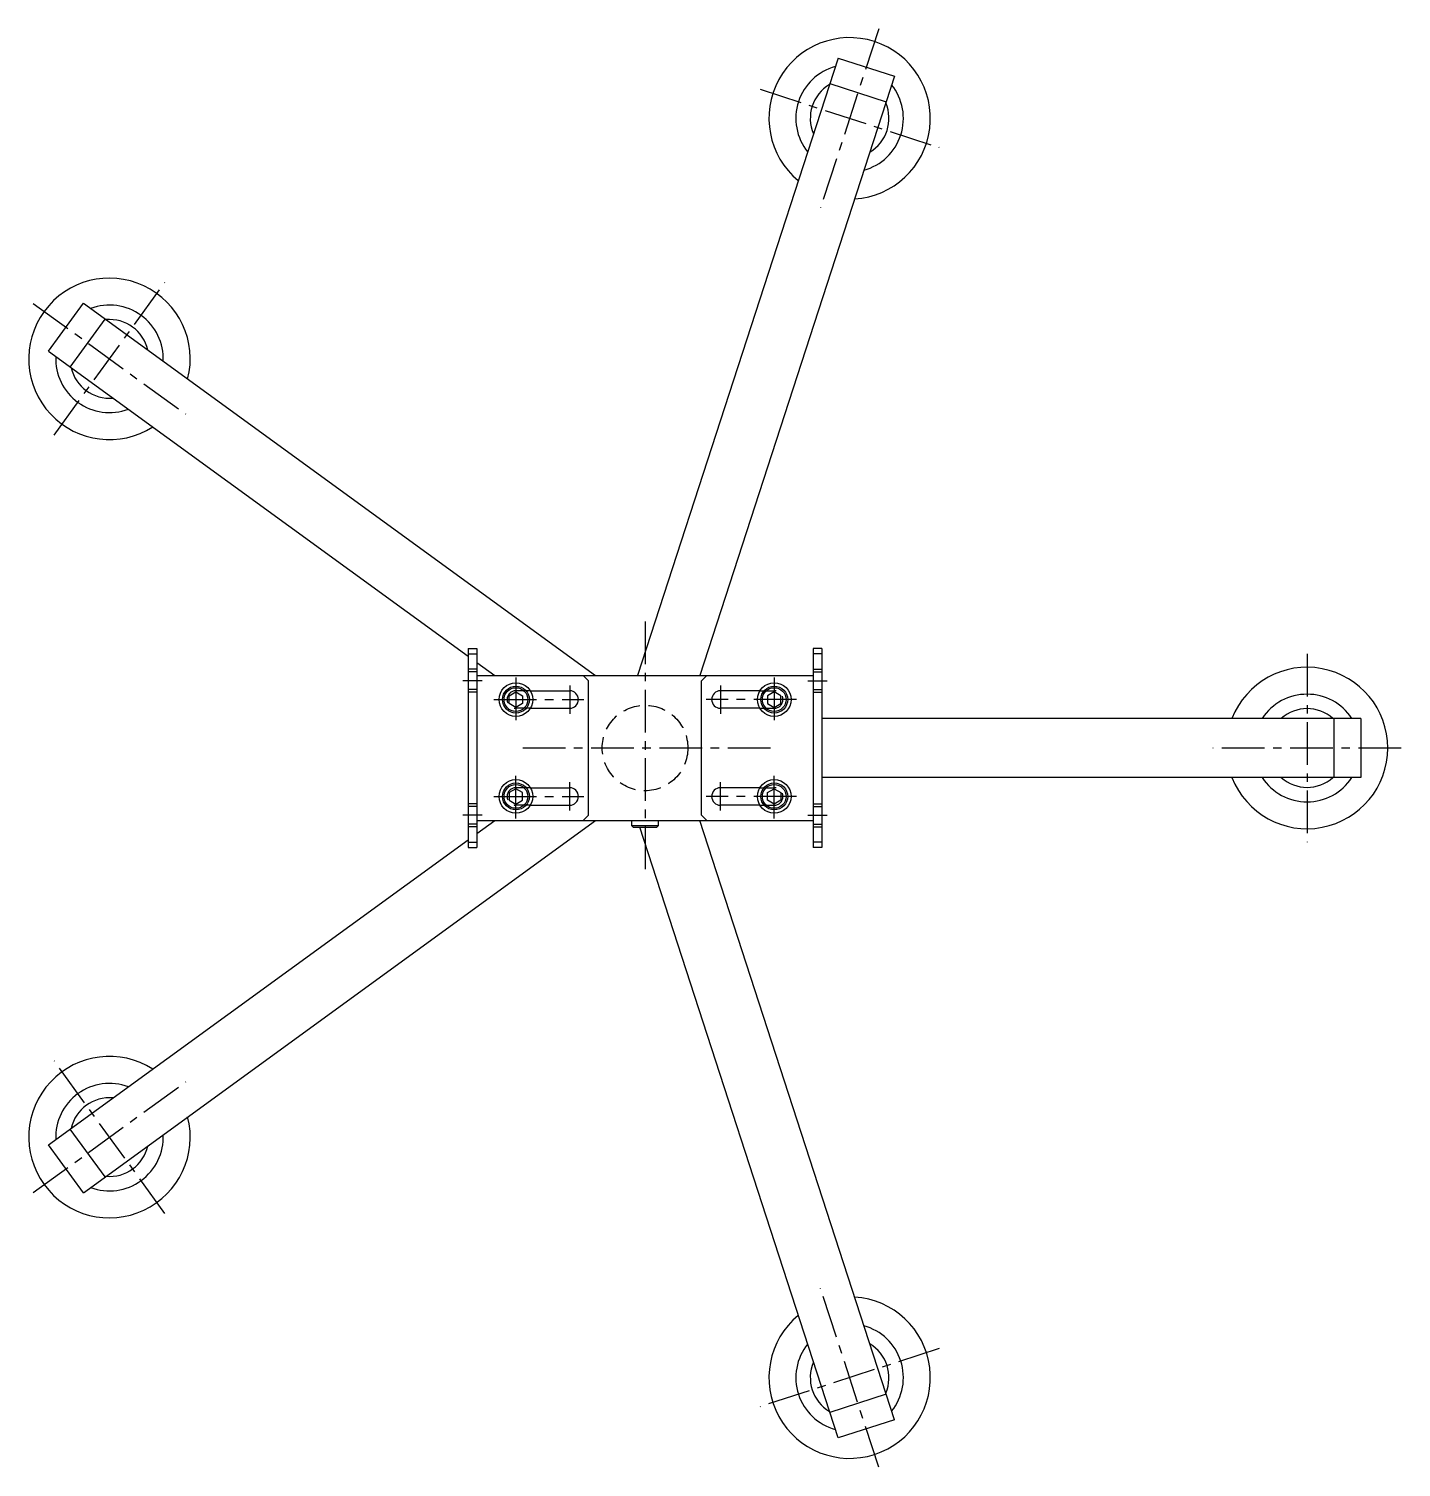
# Model space of a CAD drawing. Extents: x 0 to 1220, y -8 to 1275.
# Drawn here: x 0 to 510, y 741 to 1275 of the extents above; entities that cross this region are included whole.
import ezdxf

# ---------------------------------------------------------------- set-up
doc = ezdxf.new("R2010")
doc.units = 0
doc.header["$LTSCALE"] = 0.5
doc.linetypes.add('CENTER', pattern=[50.8, 31.75, -6.35, 6.35, -6.35])
doc.linetypes.add('DASHED', pattern=[19.05, 12.7, -6.35])
doc.layers.get('0').update_dxf_attribs({"linetype": 'CONTINUOUS'})
doc.layers.add('CENTER', color=1, linetype='CENTER')

msp = doc.modelspace()

# ---------------------------------------------------------------- linework, layer by layer
at = {"color": 7, "linetype": 'CONTINUOUS'}
for p, q in [((300.76, 1264.28), (226.22, 1034.9)), ((300.76, 1264.28), (321.68, 1257.48)), ((321.68, 1257.48), (249.36, 1034.9)), ((297.66, 1254.77), (318.59, 1247.97)), ((7.35, 1155.35), (20.29, 1173.15)), ((20.29, 1173.15), (210.57, 1034.9)), ((15.44, 1149.47), (28.38, 1167.27)), ((7.35, 1155.35), (163.32, 1042.04)), ((163.32, 1044.9), (166.52, 1044.9)), ((163.32, 1044.9), (163.32, 970.9)), ((163.32, 1042.9), (166.52, 1042.9)), ((166.52, 1044.9), (166.52, 970.9)), ((294.72, 1044.9), (291.52, 1044.9)), ((291.52, 1044.9), (291.52, 970.9)), ((294.72, 1042.9), (291.52, 1042.9)), ((294.72, 1044.9), (294.72, 970.9)), ((166.52, 1037.15), (163.32, 1037.15)), ((166.52, 1039.71), (173.14, 1034.9)), ((291.52, 1037.15), (294.72, 1037.15)), ((166.52, 1036.15), (163.32, 1036.15)), ((166.52, 1034.9), (291.52, 1034.9)), ((208.02, 1032.9), (206.02, 1034.9)), ((208.02, 982.9), (208.02, 1032.9)), ((250.02, 1032.9), (252.02, 1034.9)), ((250.02, 982.9), (250.02, 1032.9)), ((291.52, 1036.15), (294.72, 1036.15)), ((166.52, 1029.65), (163.32, 1029.65)), ((166.52, 1028.65), (163.32, 1028.65)), ((178.52, 1027.34), (181.02, 1028.79)), ((178.52, 1024.46), (178.52, 1027.34)), ((181.02, 1028.79), (183.52, 1027.34)), ((183.52, 1027.34), (183.52, 1024.46)), ((186.36, 1029.15), (201.02, 1029.15)), ((271.68, 1029.15), (257.02, 1029.15)), ((277.02, 1028.79), (274.52, 1027.34)), ((274.52, 1027.34), (274.52, 1024.46)), ((279.52, 1027.34), (277.02, 1028.79)), ((279.52, 1024.46), (279.52, 1027.34)), ((291.52, 1029.65), (294.72, 1029.65)), ((291.52, 1028.65), (294.72, 1028.65)), ((181.02, 1023.01), (178.52, 1024.46)), ((183.52, 1024.46), (181.02, 1023.01)), ((186.36, 1022.65), (201.02, 1022.65)), ((271.68, 1022.65), (257.02, 1022.65)), ((274.52, 1024.46), (277.02, 1023.01)), ((277.02, 1023.01), (279.52, 1024.46)), ((495.02, 1018.9), (294.72, 1018.9)), ((485.02, 1018.9), (485.02, 996.9)), ((495.02, 1018.9), (495.02, 996.9)), ((495.02, 996.9), (294.72, 996.9)), ((181.02, 992.79), (178.52, 991.34)), ((178.52, 991.34), (178.52, 988.46)), ((183.52, 991.34), (181.02, 992.79)), ((183.52, 988.46), (183.52, 991.34)), ((186.36, 993.15), (201.02, 993.15)), ((271.68, 993.15), (257.02, 993.15)), ((274.52, 991.34), (277.02, 992.79)), ((274.52, 988.46), (274.52, 991.34)), ((277.02, 992.79), (279.52, 991.34)), ((279.52, 991.34), (279.52, 988.46)), ((166.52, 987.15), (163.32, 987.15)), ((166.52, 986.15), (163.32, 986.15)), ((178.52, 988.46), (181.02, 987.01)), ((181.02, 987.01), (183.52, 988.46)), ((186.36, 986.65), (201.02, 986.65)), ((271.68, 986.65), (257.02, 986.65)), ((277.02, 987.01), (274.52, 988.46)), ((279.52, 988.46), (277.02, 987.01)), ((291.52, 987.15), (294.72, 987.15)), ((291.52, 986.15), (294.72, 986.15)), ((20.29, 842.65), (210.57, 980.9)), ((166.52, 979.65), (163.32, 979.65)), ((166.52, 978.65), (163.32, 978.65)), ((166.52, 980.9), (291.52, 980.9)), ((166.52, 976.09), (173.14, 980.9)), ((206.02, 980.9), (208.02, 982.9)), ((224.02, 980.9), (224.02, 979.05)), ((224.02, 979.05), (224.62, 978.45)), ((224.02, 979.05), (234.02, 979.05)), ((224.62, 978.45), (233.42, 978.45)), ((300.76, 751.52), (227.02, 978.45)), ((233.42, 978.45), (234.02, 979.05)), ((234.02, 979.05), (234.02, 980.9)), ((321.68, 758.32), (249.36, 980.9)), ((252.02, 980.9), (250.02, 982.9)), ((291.52, 979.65), (294.72, 979.65)), ((291.52, 978.65), (294.72, 978.65)), ((7.35, 860.45), (163.32, 973.76)), ((163.32, 972.9), (166.52, 972.9)), ((294.72, 972.9), (291.52, 972.9)), ((163.32, 970.9), (166.52, 970.9)), ((294.72, 970.9), (291.52, 970.9)), ((28.38, 848.53), (15.44, 866.33)), ((20.29, 842.65), (7.35, 860.45)), ((318.59, 767.83), (297.66, 761.03)), ((321.68, 758.32), (300.76, 751.52))]:
    msp.add_line(p, q, dxfattribs=at)
at = {"color": 3, "linetype": 'DASHED'}
for p, q in [((186.36, 1029.15), (181.02, 1029.15)), ((271.68, 1029.15), (277.02, 1029.15)), ((186.36, 1022.65), (181.02, 1022.65)), ((271.68, 1022.65), (277.02, 1022.65)), ((186.36, 993.15), (181.02, 993.15)), ((271.68, 993.15), (277.02, 993.15)), ((186.36, 986.65), (181.02, 986.65)), ((271.68, 986.65), (277.02, 986.65))]:
    msp.add_line(p, q, dxfattribs=at)
at = {"color": 7, "linetype": 'CONTINUOUS'}
for centre, radius in [((181.02, 1025.9), 6.25), ((277.02, 1025.9), 6.25), ((181.02, 1025.9), 5), ((181.02, 1025.9), 4.4), ((277.02, 1025.9), 5), ((277.02, 1025.9), 4.4), ((181.02, 989.9), 6.25), ((181.02, 989.9), 5), ((181.02, 989.9), 4.4), ((277.02, 989.9), 6.25), ((277.02, 989.9), 5), ((277.02, 989.9), 4.4)]:
    msp.add_circle(centre, radius, dxfattribs=at)
at = {"color": 3, "linetype": 'DASHED'}
msp.add_circle((229.02, 1007.9), 15.9, dxfattribs=at)
at = {"color": 7, "linetype": 'CONTINUOUS'}
for centre, radius, start, end in [((305.04, 1241.86), 30, 273.5102, 230.4898), ((305.04, 1241.86), 19.98, 105.4086, 218.5914), ((305.04, 1241.86), 14.62, 120.8094, 203.1906), ((305.04, 1241.86), 19.98, 285.4086, 38.5914), ((305.04, 1241.86), 14.62, 300.8094, 23.1906), ((30, 1152.5), 30, 345.5102, 302.4898), ((30, 1152.5), 19.98, 357.4086, 110.5914), ((30, 1152.5), 14.62, 12.8094, 95.1906), ((30, 1152.5), 19.98, 177.4086, 290.5914), ((30, 1152.5), 14.62, 192.8094, 275.1906), ((475.02, 1007.9), 30, 201.5102, 158.4898), ((201.02, 1025.9), 3.25, 270, 90), ((257.02, 1025.9), 3.25, 90, 270), ((475.02, 1007.9), 19.98, 33.4086, 146.5914), ((475.02, 1007.9), 14.62, 48.8094, 131.1906), ((475.02, 1007.9), 19.98, 213.4086, 326.5914), ((475.02, 1007.9), 14.62, 228.8094, 311.1906), ((201.02, 989.9), 3.25, 270, 90), ((257.02, 989.9), 3.25, 90, 270), ((30, 863.31), 30, 57.5102, 14.4898), ((30, 863.31), 19.98, 69.4086, 182.5914), ((30, 863.31), 14.62, 84.8094, 167.1906), ((30, 863.31), 19.98, 249.4086, 2.5914), ((30, 863.31), 14.62, 264.8094, 347.1906), ((305.04, 773.94), 30, 129.5102, 86.4898), ((305.04, 773.94), 19.98, 321.4086, 74.5914), ((305.04, 773.94), 19.98, 141.4086, 254.5914), ((305.04, 773.94), 14.62, 336.8094, 59.1906), ((305.04, 773.94), 14.62, 156.8094, 239.1906)]:
    msp.add_arc(centre, radius, start, end, dxfattribs=at)
at = {"color": 3, "linetype": 'DASHED'}
for centre, start, end in [((181.02, 1025.9), 90, 270), ((277.02, 1025.9), 270, 90), ((181.02, 989.9), 90, 270), ((277.02, 989.9), 270, 90)]:
    msp.add_arc(centre, 3.25, start, end, dxfattribs=at)
at = {"layer": 'CENTER', "color": 1, "linetype": 'CENTER'}
for p, q in [((315.85, 1275.15), (294.22, 1208.57)), ((271.75, 1252.68), (338.32, 1231.05)), ((9.43, 1124.18), (50.57, 1180.81)), ((1.68, 1173.07), (58.32, 1131.92)), ((229.02, 1054.9), (229.02, 960.9)), ((475.02, 1042.9), (475.02, 972.9)), ((168.52, 1032.9), (161.32, 1032.9)), ((181.02, 1034.15), (181.02, 1017.65)), ((277.02, 1034.15), (277.02, 1017.65)), ((289.52, 1032.9), (296.72, 1032.9)), ((201.02, 1031.15), (201.02, 1020.65)), ((257.02, 1031.15), (257.02, 1020.65)), ((172.77, 1025.9), (206.27, 1025.9)), ((285.27, 1025.9), (251.77, 1025.9)), ((275.62, 1007.9), (182.42, 1007.9)), ((510.02, 1007.9), (440.02, 1007.9)), ((181.02, 981.65), (181.02, 998.15)), ((201.02, 984.65), (201.02, 995.15)), ((257.02, 984.65), (257.02, 995.15)), ((277.02, 981.65), (277.02, 998.15)), ((172.77, 989.9), (206.27, 989.9)), ((285.27, 989.9), (251.77, 989.9)), ((168.52, 982.9), (161.32, 982.9)), ((289.52, 982.9), (296.72, 982.9)), ((50.57, 834.99), (9.43, 891.62)), ((1.68, 842.73), (58.32, 883.88)), ((315.85, 740.65), (294.22, 807.23)), ((338.32, 784.76), (271.75, 763.13))]:
    msp.add_line(p, q, dxfattribs=at)

doc.saveas('drawing.dxf')
